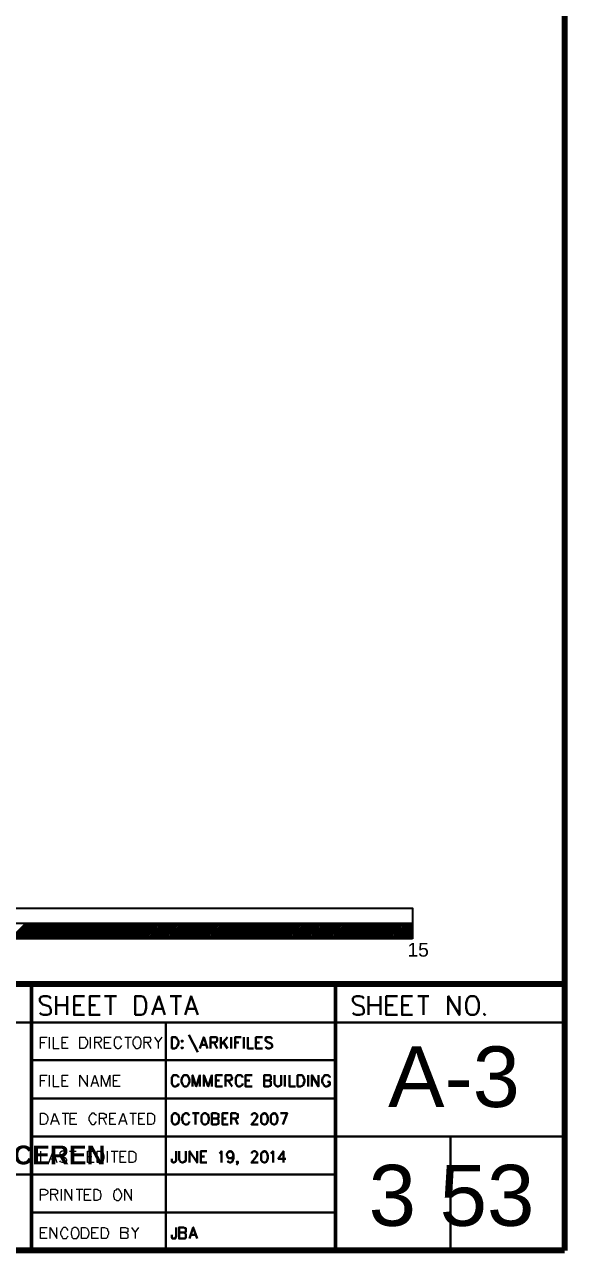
# Model space of a CAD drawing. Header units: inches. Extents: x 0 to 68.7, y 1.4 to 47.2.
# Drawn here: x 61.59 to 68.69, y 1.39 to 17.49 of the extents above; entities that cross this region are included whole.
import ezdxf

# ---------------------------------------------------------------- set-up
doc = ezdxf.new("R2010")
doc.units = ezdxf.units.IN
doc.header["$MEASUREMENT"] = 0
for name, color, linetype in [('PDF_0', 7, 'Continuous'), ('PDF_PEN03', 3, 'Continuous'), ('PDF_PEN05', 5, 'Continuous'), ('PDF_PEN08', 6, 'Continuous'), ('PDF_Text', 7, 'Continuous')]:
    doc.layers.add(name, color=color, linetype=linetype)
doc.layers.add('PDF_DIM', color=7, linetype='Continuous', true_color=0x767676)
doc.layers.add('PDF_PEN02', color=7, linetype='Continuous', true_color=0xdda500)
doc.styles.add('PDF ArialMT', font='arial.ttf')
doc.styles.add('PDF ArialRoundedMT Bold', font='arialbd.ttf')
doc.styles.add('PDF Swiss721BT-BlackOutline', font='arial.ttf')

msp = doc.modelspace()

# ---------------------------------------------------------------- linework, layer by layer
at = {"layer": 'PDF_0', "lineweight": 25}
msp.add_lwpolyline([(66.689, 5.484), (60.03, 5.484), (58.022, 5.484), (57.356, 5.484), (56.691, 5.484), (56.691, 5.885), (57.356, 5.885), (58.022, 5.885), (60.03, 5.885), (66.689, 5.885)], close=True, dxfattribs=at)
msp.add_lwpolyline([(56.691, 5.69), (57.356, 5.69), (58.022, 5.69), (60.03, 5.69), (66.689, 5.69)], dxfattribs=at)
at = {"layer": 'PDF_DIM', "lineweight": 13}
for points in [[(61.401, 5.484), (61.607, 5.69)], [(61.42, 5.484), (61.616, 5.69)], [(61.43, 5.484), (61.636, 5.69)], [(61.45, 5.484), (61.646, 5.69)], [(61.46, 5.484), (61.665, 5.69)], [(61.479, 5.484), (61.675, 5.69)], [(61.489, 5.484), (61.695, 5.69)], [(61.509, 5.484), (61.704, 5.69)], [(61.518, 5.484), (61.724, 5.69)], [(61.538, 5.484), (61.734, 5.69)], [(61.548, 5.484), (61.753, 5.69)], [(61.567, 5.484), (61.763, 5.69)], [(61.577, 5.484), (61.783, 5.69)], [(61.597, 5.484), (61.793, 5.69)], [(61.616, 5.484), (61.812, 5.69)], [(61.626, 5.484), (61.822, 5.69)], [(61.646, 5.484), (61.842, 5.69)], [(61.655, 5.484), (61.861, 5.69)], [(61.675, 5.484), (61.871, 5.69)], [(61.685, 5.484), (61.891, 5.69)], [(61.704, 5.484), (61.9, 5.69)], [(61.714, 5.484), (61.92, 5.69)], [(61.734, 5.484), (61.93, 5.69)], [(61.744, 5.484), (61.949, 5.69)], [(61.763, 5.484), (61.959, 5.69)], [(61.773, 5.484), (61.979, 5.69)], [(61.793, 5.484), (61.988, 5.69)], [(61.802, 5.484), (62.008, 5.69)], [(61.822, 5.484), (62.018, 5.69)], [(61.832, 5.484), (62.037, 5.69)], [(61.851, 5.484), (62.047, 5.69)], [(61.871, 5.484), (62.067, 5.69)], [(61.881, 5.484), (62.077, 5.69)], [(61.9, 5.484), (62.096, 5.69)], [(61.91, 5.484), (62.116, 5.69)], [(61.93, 5.484), (62.126, 5.69)], [(61.939, 5.484), (62.145, 5.69)], [(61.959, 5.484), (62.155, 5.69)], [(61.969, 5.484), (62.174, 5.69)], [(61.988, 5.484), (62.184, 5.69)], [(61.998, 5.484), (62.204, 5.69)], [(62.018, 5.484), (62.214, 5.69)], [(62.028, 5.484), (62.233, 5.69)], [(62.047, 5.484), (62.243, 5.69)], [(62.057, 5.484), (62.263, 5.69)], [(62.077, 5.484), (62.272, 5.69)], [(62.086, 5.484), (62.292, 5.69)], [(62.106, 5.484), (62.302, 5.69)], [(62.116, 5.484), (62.321, 5.69)], [(62.135, 5.484), (62.331, 5.69)], [(62.155, 5.484), (62.351, 5.69)], [(62.165, 5.484), (62.361, 5.69)], [(62.184, 5.484), (62.38, 5.69)], [(62.194, 5.484), (62.4, 5.69)], [(62.214, 5.484), (62.41, 5.69)], [(62.223, 5.484), (62.429, 5.69)], [(62.243, 5.484), (62.439, 5.69)], [(62.253, 5.484), (62.458, 5.69)], [(62.272, 5.484), (62.468, 5.69)], [(62.282, 5.484), (62.488, 5.69)], [(62.302, 5.484), (62.498, 5.69)], [(62.312, 5.484), (62.517, 5.69)], [(62.331, 5.484), (62.527, 5.69)], [(62.341, 5.484), (62.547, 5.69)], [(62.361, 5.484), (62.556, 5.69)], [(62.37, 5.484), (62.576, 5.69)], [(62.39, 5.484), (62.586, 5.69)], [(62.41, 5.484), (62.605, 5.69)], [(62.419, 5.484), (62.615, 5.69)], [(62.439, 5.484), (62.635, 5.69)], [(62.449, 5.484), (62.654, 5.69)], [(62.468, 5.484), (62.664, 5.69)], [(62.478, 5.484), (62.684, 5.69)], [(62.498, 5.484), (62.694, 5.69)], [(62.507, 5.484), (62.713, 5.69)], [(62.527, 5.484), (62.723, 5.69)], [(62.537, 5.484), (62.742, 5.69)], [(62.556, 5.484), (62.752, 5.69)], [(62.566, 5.484), (62.772, 5.69)], [(62.586, 5.484), (62.782, 5.69)], [(62.596, 5.484), (62.801, 5.69)], [(62.615, 5.484), (62.811, 5.69)], [(62.625, 5.484), (62.831, 5.69)], [(62.645, 5.484), (62.84, 5.69)], [(62.664, 5.484), (62.86, 5.69)], [(62.674, 5.484), (62.87, 5.69)], [(62.694, 5.484), (62.889, 5.69)], [(62.703, 5.484), (62.909, 5.69)], [(62.723, 5.484), (62.919, 5.69)], [(62.733, 5.484), (62.938, 5.69)], [(62.752, 5.484), (62.948, 5.69)], [(62.762, 5.484), (62.968, 5.69)], [(62.782, 5.484), (62.978, 5.69)], [(62.791, 5.484), (62.997, 5.69)], [(62.811, 5.484), (63.007, 5.69)], [(62.821, 5.484), (63.026, 5.69)], [(62.84, 5.484), (63.036, 5.69)], [(62.85, 5.484), (63.056, 5.69)], [(62.87, 5.484), (63.066, 5.69)], [(62.88, 5.484), (63.085, 5.69)], [(62.899, 5.484), (63.095, 5.69)], [(62.909, 5.484), (63.115, 5.69)], [(62.929, 5.484), (63.124, 5.69)], [(62.948, 5.484), (63.144, 5.69)], [(62.958, 5.484), (63.154, 5.69)], [(62.978, 5.484), (63.173, 5.69)], [(62.987, 5.484), (63.193, 5.69)], [(63.007, 5.484), (63.203, 5.69)], [(63.017, 5.484), (63.222, 5.69)], [(63.036, 5.484), (63.232, 5.69)], [(63.046, 5.484), (63.252, 5.69)], [(63.066, 5.484), (63.261, 5.69)], [(63.075, 5.484), (63.281, 5.69)], [(63.095, 5.484), (63.291, 5.69)], [(63.105, 5.484), (63.31, 5.69)], [(63.124, 5.484), (63.32, 5.69)], [(63.134, 5.484), (63.34, 5.69)], [(63.154, 5.484), (63.35, 5.69)], [(63.164, 5.484), (63.369, 5.69)], [(63.183, 5.484), (63.379, 5.69)], [(63.203, 5.484), (63.399, 5.69)], [(63.213, 5.484), (63.408, 5.69)], [(63.232, 5.484), (63.428, 5.69)], [(63.242, 5.484), (63.448, 5.69)], [(63.261, 5.484), (63.457, 5.69)], [(63.271, 5.484), (63.477, 5.69)], [(63.291, 5.484), (63.487, 5.69)], [(63.301, 5.484), (63.506, 5.69)], [(63.32, 5.484), (63.516, 5.69)], [(63.33, 5.484), (63.536, 5.69)], [(63.35, 5.484), (63.545, 5.69)], [(63.359, 5.484), (63.565, 5.69)], [(63.379, 5.484), (63.575, 5.69)], [(63.389, 5.484), (63.594, 5.69)], [(63.408, 5.484), (63.604, 5.69)], [(63.418, 5.484), (63.624, 5.69)], [(63.438, 5.484), (63.634, 5.69)], [(63.457, 5.484), (63.653, 5.69)], [(63.467, 5.484), (63.663, 5.69)], [(63.487, 5.484), (63.683, 5.69)], [(63.497, 5.484), (63.702, 5.69)], [(63.516, 5.484), (63.712, 5.69)], [(63.526, 5.484), (63.732, 5.69)], [(63.545, 5.484), (63.741, 5.69)], [(63.555, 5.484), (63.761, 5.69)], [(63.575, 5.484), (63.771, 5.69)], [(63.585, 5.484), (63.79, 5.69)], [(63.604, 5.484), (63.8, 5.69)], [(63.614, 5.484), (63.82, 5.69)], [(63.634, 5.484), (63.829, 5.69)], [(63.643, 5.484), (63.849, 5.69)], [(63.663, 5.484), (63.859, 5.69)], [(63.673, 5.484), (63.878, 5.69)], [(63.692, 5.484), (63.888, 5.69)], [(63.702, 5.484), (63.908, 5.69)], [(63.722, 5.484), (63.918, 5.69)], [(63.741, 5.484), (63.937, 5.69)], [(63.751, 5.484), (63.947, 5.69)], [(63.771, 5.484), (63.967, 5.69)], [(63.781, 5.484), (63.986, 5.69)], [(63.8, 5.484), (63.996, 5.69)], [(63.81, 5.484), (64.016, 5.69)], [(63.829, 5.484), (64.025, 5.69)], [(63.839, 5.484), (64.045, 5.69)], [(63.859, 5.484), (64.055, 5.69)], [(63.869, 5.484), (64.074, 5.69)], [(63.888, 5.484), (64.084, 5.69)], [(63.898, 5.484), (64.104, 5.69)], [(63.918, 5.484), (64.113, 5.69)], [(63.927, 5.484), (64.133, 5.69)], [(63.947, 5.484), (64.143, 5.69)], [(63.957, 5.484), (64.162, 5.69)], [(63.976, 5.484), (64.172, 5.69)], [(63.996, 5.484), (64.192, 5.69)], [(64.006, 5.484), (64.202, 5.69)], [(64.025, 5.484), (64.221, 5.69)], [(64.035, 5.484), (64.241, 5.69)], [(64.055, 5.484), (64.251, 5.69)], [(64.065, 5.484), (64.27, 5.69)], [(64.084, 5.484), (64.28, 5.69)], [(64.094, 5.484), (64.3, 5.69)], [(64.113, 5.484), (64.309, 5.69)], [(64.123, 5.484), (64.329, 5.69)], [(64.143, 5.484), (64.339, 5.69)], [(64.153, 5.484), (64.358, 5.69)], [(64.172, 5.484), (64.368, 5.69)], [(64.182, 5.484), (64.388, 5.69)], [(64.202, 5.484), (64.397, 5.69)], [(64.211, 5.484), (64.417, 5.69)], [(64.231, 5.484), (64.427, 5.69)], [(64.251, 5.484), (64.446, 5.69)], [(64.26, 5.484), (64.456, 5.69)], [(64.28, 5.484), (64.476, 5.69)], [(64.29, 5.484), (64.495, 5.69)], [(64.309, 5.484), (64.505, 5.69)], [(64.319, 5.484), (64.525, 5.69)], [(64.339, 5.484), (64.535, 5.69)], [(64.348, 5.484), (64.554, 5.69)], [(64.368, 5.484), (64.564, 5.69)], [(64.378, 5.484), (64.584, 5.69)], [(64.397, 5.484), (64.593, 5.69)], [(64.407, 5.484), (64.613, 5.69)], [(64.427, 5.484), (64.623, 5.69)], [(64.437, 5.484), (64.642, 5.69)], [(64.456, 5.484), (64.652, 5.69)], [(64.466, 5.484), (64.672, 5.69)], [(64.486, 5.484), (64.681, 5.69)], [(64.495, 5.484), (64.701, 5.69)], [(64.515, 5.484), (64.711, 5.69)], [(64.535, 5.484), (64.73, 5.69)], [(64.544, 5.484), (64.74, 5.69)], [(64.564, 5.484), (64.76, 5.69)], [(64.574, 5.484), (64.779, 5.69)], [(64.593, 5.484), (64.789, 5.69)], [(64.603, 5.484), (64.809, 5.69)], [(64.623, 5.484), (64.819, 5.69)], [(64.632, 5.484), (64.838, 5.69)], [(64.652, 5.484), (64.848, 5.69)], [(64.662, 5.484), (64.868, 5.69)], [(64.681, 5.484), (64.877, 5.69)], [(64.691, 5.484), (64.897, 5.69)], [(64.711, 5.484), (64.907, 5.69)], [(64.721, 5.484), (64.926, 5.69)], [(64.74, 5.484), (64.936, 5.69)], [(64.75, 5.484), (64.956, 5.69)], [(64.77, 5.484), (64.965, 5.69)], [(64.789, 5.484), (64.985, 5.69)], [(64.799, 5.484), (64.995, 5.69)], [(64.819, 5.484), (65.014, 5.69)], [(64.828, 5.484), (65.034, 5.69)], [(64.848, 5.484), (65.044, 5.69)], [(64.858, 5.484), (65.063, 5.69)], [(64.877, 5.484), (65.073, 5.69)], [(64.887, 5.484), (65.093, 5.69)], [(64.907, 5.484), (65.103, 5.69)], [(64.916, 5.484), (65.122, 5.69)], [(64.936, 5.484), (65.132, 5.69)], [(64.946, 5.484), (65.152, 5.69)], [(64.965, 5.484), (65.161, 5.69)], [(64.975, 5.484), (65.181, 5.69)], [(64.995, 5.484), (65.191, 5.69)], [(65.005, 5.484), (65.21, 5.69)], [(65.024, 5.484), (65.22, 5.69)], [(65.044, 5.484), (65.24, 5.69)], [(65.054, 5.484), (65.249, 5.69)], [(65.073, 5.484), (65.269, 5.69)], [(65.083, 5.484), (65.289, 5.69)], [(65.103, 5.484), (65.298, 5.69)], [(65.112, 5.484), (65.318, 5.69)], [(65.132, 5.484), (65.328, 5.69)], [(65.142, 5.484), (65.347, 5.69)], [(65.161, 5.484), (65.357, 5.69)], [(65.171, 5.484), (65.377, 5.69)], [(65.191, 5.484), (65.387, 5.69)], [(65.2, 5.484), (65.406, 5.69)], [(65.22, 5.484), (65.416, 5.69)], [(65.23, 5.484), (65.435, 5.69)], [(65.249, 5.484), (65.445, 5.69)], [(65.259, 5.484), (65.465, 5.69)], [(65.279, 5.484), (65.475, 5.69)], [(65.289, 5.484), (65.494, 5.69)], [(65.308, 5.484), (65.504, 5.69)], [(65.328, 5.484), (65.524, 5.69)], [(65.338, 5.484), (65.533, 5.69)], [(65.357, 5.484), (65.553, 5.69)], [(65.367, 5.484), (65.573, 5.69)], [(65.387, 5.484), (65.582, 5.69)], [(65.396, 5.484), (65.602, 5.69)], [(65.416, 5.484), (65.612, 5.69)], [(65.426, 5.484), (65.631, 5.69)], [(65.445, 5.484), (65.641, 5.69)], [(65.455, 5.484), (65.661, 5.69)], [(65.475, 5.484), (65.671, 5.69)], [(65.484, 5.484), (65.69, 5.69)], [(65.504, 5.484), (65.7, 5.69)], [(65.514, 5.484), (65.719, 5.69)], [(65.533, 5.484), (65.729, 5.69)], [(65.543, 5.484), (65.749, 5.69)], [(65.563, 5.484), (65.759, 5.69)], [(65.582, 5.484), (65.778, 5.69)], [(65.592, 5.484), (65.788, 5.69)], [(65.612, 5.484), (65.808, 5.69)], [(65.622, 5.484), (65.827, 5.69)], [(65.641, 5.484), (65.837, 5.69)], [(65.651, 5.484), (65.857, 5.69)], [(65.671, 5.484), (65.866, 5.69)], [(65.68, 5.484), (65.886, 5.69)], [(65.7, 5.484), (65.896, 5.69)], [(65.71, 5.484), (65.915, 5.69)], [(65.729, 5.484), (65.925, 5.69)], [(65.739, 5.484), (65.945, 5.69)], [(65.759, 5.484), (65.955, 5.69)], [(65.768, 5.484), (65.974, 5.69)], [(65.788, 5.484), (65.984, 5.69)], [(65.798, 5.484), (66.003, 5.69)], [(65.817, 5.484), (66.013, 5.69)], [(65.837, 5.484), (66.033, 5.69)], [(65.847, 5.484), (66.043, 5.69)], [(65.866, 5.484), (66.062, 5.69)], [(65.876, 5.484), (66.082, 5.69)], [(65.896, 5.484), (66.092, 5.69)], [(65.906, 5.484), (66.111, 5.69)], [(65.925, 5.484), (66.121, 5.69)], [(65.935, 5.484), (66.141, 5.69)], [(65.955, 5.484), (66.15, 5.69)], [(65.964, 5.484), (66.17, 5.69)], [(65.984, 5.484), (66.18, 5.69)], [(65.994, 5.484), (66.199, 5.69)], [(66.013, 5.484), (66.209, 5.69)], [(66.023, 5.484), (66.229, 5.69)], [(66.043, 5.484), (66.239, 5.69)], [(66.052, 5.484), (66.258, 5.69)], [(66.072, 5.484), (66.268, 5.69)], [(66.082, 5.484), (66.287, 5.69)], [(66.101, 5.484), (66.297, 5.69)], [(66.121, 5.484), (66.317, 5.69)], [(66.131, 5.484), (66.327, 5.69)], [(66.15, 5.484), (66.346, 5.69)], [(66.16, 5.484), (66.366, 5.69)], [(66.18, 5.484), (66.376, 5.69)], [(66.19, 5.484), (66.395, 5.69)], [(66.209, 5.484), (66.405, 5.69)], [(66.219, 5.484), (66.425, 5.69)], [(66.239, 5.484), (66.434, 5.69)], [(66.248, 5.484), (66.454, 5.69)], [(66.268, 5.484), (66.464, 5.69)], [(66.278, 5.484), (66.483, 5.69)], [(66.297, 5.484), (66.493, 5.69)], [(66.307, 5.484), (66.513, 5.69)], [(66.327, 5.484), (66.523, 5.69)], [(66.336, 5.484), (66.542, 5.69)], [(66.356, 5.484), (66.552, 5.69)], [(66.376, 5.484), (66.571, 5.69)], [(66.385, 5.484), (66.581, 5.69)], [(66.405, 5.484), (66.601, 5.69)], [(66.415, 5.484), (66.62, 5.69)], [(66.434, 5.484), (66.63, 5.69)], [(66.444, 5.484), (66.65, 5.69)], [(66.464, 5.484), (66.66, 5.69)], [(66.474, 5.484), (66.679, 5.69)], [(66.493, 5.484), (66.689, 5.69)], [(66.503, 5.484), (66.689, 5.67)], [(66.523, 5.484), (66.689, 5.66)], [(66.532, 5.484), (66.689, 5.641)], [(66.552, 5.484), (66.689, 5.631)], [(66.562, 5.484), (66.689, 5.611)], [(66.581, 5.484), (66.689, 5.601)], [(66.591, 5.484), (66.689, 5.582)], [(66.611, 5.484), (66.689, 5.562)], [(66.63, 5.484), (66.689, 5.553)], [(66.64, 5.484), (66.689, 5.533)], [(66.66, 5.484), (66.689, 5.523)], [(66.669, 5.484), (66.689, 5.504)], [(66.689, 5.484), (66.689, 5.494)]]:
    msp.add_lwpolyline(points, dxfattribs=at)
at = {"layer": 'PDF_PEN02', "lineweight": 20}
for points in [[(61.802, 4.044), (61.802, 4.191), (61.891, 4.191)], [(61.92, 4.044), (61.92, 4.191)], [(61.969, 4.191), (61.969, 4.044), (62.047, 4.044)], [(62.165, 4.044), (62.086, 4.044), (62.086, 4.191), (62.165, 4.191)], [(62.458, 4.044), (62.458, 4.191)], [(62.517, 4.044), (62.517, 4.191), (62.566, 4.191), (62.586, 4.191), (62.596, 4.182), (62.605, 4.162), (62.605, 4.152), (62.596, 4.142), (62.586, 4.133), (62.566, 4.123), (62.517, 4.123)], [(62.733, 4.044), (62.645, 4.044), (62.645, 4.191), (62.733, 4.191)], [(62.87, 4.162), (62.86, 4.172), (62.85, 4.191), (62.831, 4.191), (62.811, 4.191), (62.791, 4.191), (62.782, 4.172), (62.772, 4.162), (62.772, 4.142), (62.772, 4.103), (62.772, 4.084), (62.782, 4.064), (62.791, 4.054), (62.811, 4.044), (62.831, 4.044), (62.85, 4.054), (62.86, 4.064), (62.87, 4.084)], [(62.909, 4.191), (62.997, 4.191)], [(62.948, 4.191), (62.948, 4.044)], [(63.164, 4.044), (63.164, 4.191), (63.222, 4.191), (63.242, 4.191), (63.242, 4.182), (63.252, 4.162), (63.252, 4.152), (63.242, 4.142), (63.242, 4.133), (63.222, 4.123), (63.164, 4.123)], [(63.301, 4.191), (63.35, 4.123), (63.399, 4.191)], [(61.802, 4.123), (61.861, 4.123)], [(62.086, 4.123), (62.135, 4.123)], [(62.556, 4.123), (62.605, 4.044)], [(62.645, 4.123), (62.703, 4.123)], [(63.203, 4.123), (63.252, 4.044)], [(63.35, 4.123), (63.35, 4.044)], [(61.802, 3.545), (61.802, 3.692), (61.891, 3.692)], [(61.802, 3.623), (61.861, 3.623)], [(61.92, 3.545), (61.92, 3.692)], [(61.969, 3.692), (61.969, 3.545), (62.047, 3.545)], [(62.165, 3.545), (62.086, 3.545), (62.086, 3.692), (62.165, 3.692)], [(62.086, 3.623), (62.135, 3.623)], [(62.321, 3.545), (62.321, 3.692), (62.419, 3.545), (62.419, 3.692)], [(62.468, 3.545), (62.517, 3.692), (62.566, 3.545)], [(62.488, 3.594), (62.547, 3.594)], [(62.605, 3.545), (62.605, 3.692), (62.664, 3.545), (62.713, 3.692), (62.713, 3.545)], [(62.85, 3.545), (62.762, 3.545), (62.762, 3.692), (62.85, 3.692)], [(62.762, 3.623), (62.811, 3.623)], [(61.939, 3.046), (61.988, 3.192), (62.047, 3.046)], [(61.959, 3.095), (62.028, 3.095)], [(62.086, 3.192), (62.174, 3.192)], [(62.126, 3.192), (62.126, 3.046)], [(62.282, 3.046), (62.194, 3.046), (62.194, 3.192), (62.282, 3.192)], [(62.194, 3.124), (62.253, 3.124)], [(62.537, 3.163), (62.527, 3.173), (62.517, 3.183), (62.507, 3.192), (62.478, 3.192), (62.468, 3.183), (62.458, 3.173), (62.449, 3.163), (62.439, 3.134), (62.439, 3.104), (62.449, 3.085), (62.458, 3.065), (62.468, 3.055), (62.478, 3.046), (62.507, 3.046), (62.517, 3.055), (62.527, 3.065), (62.537, 3.085)], [(62.576, 3.046), (62.576, 3.192), (62.635, 3.192), (62.654, 3.183), (62.664, 3.183), (62.664, 3.163), (62.664, 3.153), (62.664, 3.134), (62.654, 3.134), (62.635, 3.124), (62.576, 3.124)], [(62.625, 3.124), (62.664, 3.046)], [(62.791, 3.046), (62.713, 3.046), (62.713, 3.192), (62.791, 3.192)], [(62.713, 3.124), (62.762, 3.124)], [(62.831, 3.046), (62.889, 3.192), (62.938, 3.046)], [(62.85, 3.095), (62.919, 3.095)], [(62.978, 3.192), (63.066, 3.192)], [(63.017, 3.192), (63.017, 3.046)], [(63.173, 3.046), (63.095, 3.046), (63.095, 3.192), (63.173, 3.192)], [(63.095, 3.124), (63.144, 3.124)], [(61.802, 2.693), (61.802, 2.546), (61.881, 2.546)], [(61.91, 2.546), (61.969, 2.693), (62.018, 2.546)], [(61.93, 2.595), (61.998, 2.595)], [(62.145, 2.673), (62.135, 2.683), (62.116, 2.693), (62.086, 2.693), (62.067, 2.683), (62.057, 2.673), (62.057, 2.664), (62.067, 2.644), (62.067, 2.634), (62.086, 2.634), (62.116, 2.615), (62.135, 2.605), (62.145, 2.585), (62.145, 2.566), (62.135, 2.556), (62.116, 2.546), (62.086, 2.546), (62.067, 2.556), (62.057, 2.566)], [(62.184, 2.693), (62.272, 2.693)], [(62.233, 2.693), (62.233, 2.546)], [(62.507, 2.546), (62.419, 2.546), (62.419, 2.693), (62.507, 2.693)], [(62.419, 2.624), (62.478, 2.624)], [(62.684, 2.546), (62.684, 2.693)], [(62.733, 2.693), (62.821, 2.693)], [(62.772, 2.693), (62.772, 2.546)], [(62.929, 2.546), (62.85, 2.546), (62.85, 2.693), (62.929, 2.693)], [(62.85, 2.624), (62.899, 2.624)], [(61.802, 2.047), (61.802, 2.194), (61.861, 2.194), (61.881, 2.184), (61.891, 2.184), (61.9, 2.164), (61.9, 2.145), (61.891, 2.135), (61.881, 2.125), (61.861, 2.115), (61.802, 2.115)], [(61.939, 2.047), (61.939, 2.194), (61.998, 2.194), (62.018, 2.184), (62.028, 2.184), (62.028, 2.164), (62.028, 2.154), (62.028, 2.135), (62.018, 2.135), (61.998, 2.125), (61.939, 2.125)], [(61.988, 2.125), (62.028, 2.047)], [(62.077, 2.047), (62.077, 2.194)], [(62.126, 2.047), (62.126, 2.194), (62.214, 2.047), (62.214, 2.194)], [(62.272, 2.194), (62.361, 2.194)], [(62.312, 2.194), (62.312, 2.047)], [(62.468, 2.047), (62.38, 2.047), (62.38, 2.194), (62.468, 2.194)], [(62.38, 2.125), (62.439, 2.125)], [(62.909, 2.047), (62.909, 2.194), (62.997, 2.047), (62.997, 2.194)], [(61.891, 1.547), (61.802, 1.547), (61.802, 1.694), (61.891, 1.694)], [(61.802, 1.626), (61.861, 1.626)], [(61.93, 1.547), (61.93, 1.694), (62.018, 1.547), (62.018, 1.694)], [(62.165, 1.655), (62.155, 1.675), (62.145, 1.684), (62.135, 1.694), (62.106, 1.694), (62.096, 1.684), (62.086, 1.675), (62.077, 1.655), (62.067, 1.635), (62.067, 1.606), (62.077, 1.577), (62.086, 1.567), (62.096, 1.547), (62.106, 1.547), (62.135, 1.547), (62.145, 1.547), (62.155, 1.567), (62.165, 1.577)], [(62.566, 1.547), (62.478, 1.547), (62.478, 1.694), (62.566, 1.694)], [(62.478, 1.626), (62.527, 1.626)], [(62.919, 1.626), (62.938, 1.616), (62.948, 1.606), (62.948, 1.596), (62.948, 1.577), (62.948, 1.557), (62.938, 1.547), (62.919, 1.547), (62.86, 1.547), (62.86, 1.694), (62.919, 1.694), (62.938, 1.684), (62.948, 1.684), (62.948, 1.665), (62.948, 1.655), (62.948, 1.635), (62.938, 1.626), (62.919, 1.626), (62.86, 1.626)], [(62.997, 1.694), (63.046, 1.626), (63.095, 1.694)], [(63.046, 1.626), (63.046, 1.547)]]:
    msp.add_lwpolyline(points, dxfattribs=at)
for points in [[(62.321, 4.044), (62.321, 4.191), (62.37, 4.191), (62.39, 4.191), (62.4, 4.172), (62.41, 4.162), (62.419, 4.142), (62.419, 4.103), (62.41, 4.084), (62.4, 4.064), (62.39, 4.054), (62.37, 4.044)], [(63.056, 4.191), (63.046, 4.191), (63.036, 4.172), (63.026, 4.162), (63.017, 4.142), (63.017, 4.103), (63.026, 4.084), (63.036, 4.064), (63.046, 4.054), (63.056, 4.044), (63.085, 4.044), (63.095, 4.054), (63.115, 4.064), (63.115, 4.084), (63.124, 4.103), (63.124, 4.142), (63.115, 4.162), (63.115, 4.172), (63.095, 4.191), (63.085, 4.191)], [(61.802, 3.046), (61.802, 3.192), (61.851, 3.192), (61.871, 3.183), (61.881, 3.173), (61.891, 3.163), (61.9, 3.134), (61.9, 3.104), (61.891, 3.085), (61.881, 3.065), (61.871, 3.055), (61.851, 3.046)], [(63.213, 3.046), (63.213, 3.192), (63.261, 3.192), (63.281, 3.183), (63.291, 3.173), (63.301, 3.163), (63.301, 3.134), (63.301, 3.104), (63.301, 3.085), (63.291, 3.065), (63.281, 3.055), (63.261, 3.046)], [(62.547, 2.546), (62.547, 2.693), (62.586, 2.693), (62.605, 2.683), (62.625, 2.673), (62.625, 2.664), (62.635, 2.634), (62.635, 2.605), (62.625, 2.576), (62.625, 2.566), (62.605, 2.556), (62.586, 2.546)], [(62.968, 2.546), (62.968, 2.693), (63.017, 2.693), (63.036, 2.683), (63.046, 2.673), (63.056, 2.664), (63.056, 2.634), (63.056, 2.605), (63.056, 2.576), (63.046, 2.566), (63.036, 2.556), (63.017, 2.546)], [(62.507, 2.047), (62.507, 2.194), (62.547, 2.194), (62.566, 2.184), (62.586, 2.174), (62.586, 2.154), (62.596, 2.135), (62.596, 2.105), (62.586, 2.076), (62.586, 2.066), (62.566, 2.056), (62.547, 2.047)], [(62.801, 2.194), (62.791, 2.184), (62.772, 2.174), (62.772, 2.154), (62.762, 2.135), (62.762, 2.105), (62.772, 2.076), (62.772, 2.066), (62.791, 2.056), (62.801, 2.047), (62.831, 2.047), (62.84, 2.056), (62.85, 2.066), (62.86, 2.076), (62.87, 2.105), (62.87, 2.135), (62.86, 2.154), (62.85, 2.174), (62.84, 2.184), (62.831, 2.194)], [(62.243, 1.694), (62.233, 1.684), (62.214, 1.675), (62.214, 1.655), (62.204, 1.635), (62.204, 1.606), (62.214, 1.577), (62.214, 1.567), (62.233, 1.547), (62.243, 1.547), (62.272, 1.547), (62.282, 1.547), (62.292, 1.567), (62.302, 1.577), (62.312, 1.606), (62.312, 1.635), (62.302, 1.655), (62.292, 1.675), (62.282, 1.684), (62.272, 1.694)], [(62.341, 1.547), (62.341, 1.694), (62.39, 1.694), (62.41, 1.684), (62.419, 1.675), (62.429, 1.655), (62.439, 1.635), (62.439, 1.606), (62.429, 1.577), (62.419, 1.567), (62.41, 1.547), (62.39, 1.547)], [(62.605, 1.547), (62.605, 1.694), (62.645, 1.694), (62.664, 1.684), (62.684, 1.675), (62.684, 1.655), (62.694, 1.635), (62.694, 1.606), (62.684, 1.577), (62.684, 1.567), (62.664, 1.547), (62.645, 1.547)]]:
    msp.add_lwpolyline(points, close=True, dxfattribs=at)
at = {"layer": 'PDF_PEN03', "lineweight": 30}
for points in [[(61.939, 4.701), (61.92, 4.72), (61.891, 4.73), (61.842, 4.73), (61.812, 4.72), (61.793, 4.701), (61.793, 4.671), (61.802, 4.652), (61.812, 4.642), (61.832, 4.622), (61.9, 4.603), (61.92, 4.593), (61.93, 4.573), (61.939, 4.554), (61.939, 4.514), (61.92, 4.495), (61.891, 4.485), (61.842, 4.485), (61.812, 4.495), (61.793, 4.514)], [(62.008, 4.485), (62.008, 4.73)], [(62.155, 4.73), (62.155, 4.485)], [(62.38, 4.485), (62.243, 4.485), (62.243, 4.73), (62.38, 4.73)], [(62.586, 4.485), (62.449, 4.485), (62.449, 4.73), (62.586, 4.73)], [(62.645, 4.73), (62.801, 4.73)], [(62.723, 4.73), (62.723, 4.485)], [(63.271, 4.485), (63.359, 4.73), (63.438, 4.485)], [(63.506, 4.73), (63.653, 4.73)], [(63.585, 4.73), (63.585, 4.485)], [(63.702, 4.485), (63.781, 4.73), (63.869, 4.485)], [(66.052, 4.701), (66.033, 4.72), (65.994, 4.73), (65.955, 4.73), (65.925, 4.72), (65.906, 4.701), (65.906, 4.671), (65.915, 4.652), (65.925, 4.642), (65.945, 4.622), (66.003, 4.603), (66.033, 4.593), (66.043, 4.573), (66.052, 4.554), (66.052, 4.514), (66.033, 4.495), (65.994, 4.485), (65.955, 4.485), (65.925, 4.495), (65.906, 4.514)], [(66.111, 4.485), (66.111, 4.73)], [(66.268, 4.73), (66.268, 4.485)], [(66.493, 4.485), (66.346, 4.485), (66.346, 4.73), (66.493, 4.73)], [(66.689, 4.485), (66.552, 4.485), (66.552, 4.73), (66.689, 4.73)], [(66.758, 4.73), (66.904, 4.73)], [(66.836, 4.73), (66.836, 4.485)], [(67.159, 4.485), (67.159, 4.73), (67.306, 4.485), (67.306, 4.73)], [(62.008, 4.612), (62.155, 4.612)], [(62.243, 4.612), (62.331, 4.612)], [(62.449, 4.612), (62.527, 4.612)], [(63.301, 4.563), (63.408, 4.563)], [(63.732, 4.563), (63.839, 4.563)], [(66.111, 4.612), (66.268, 4.612)], [(66.346, 4.612), (66.434, 4.612)], [(66.552, 4.612), (66.64, 4.612)], [(68.687, 4.387), (34.343, 4.387)], [(63.448, 4.387), (63.448, 1.391)], [(67.639, 4.505), (67.629, 4.495), (67.639, 4.485), (67.649, 4.495)], [(63.751, 4.221), (63.869, 3.995)], [(63.898, 4.044), (63.947, 4.191), (63.996, 4.044)], [(64.035, 4.044), (64.035, 4.191), (64.094, 4.191), (64.113, 4.191), (64.123, 4.182), (64.123, 4.162), (64.123, 4.152), (64.123, 4.142), (64.113, 4.133), (64.094, 4.123), (64.035, 4.123)], [(64.172, 4.044), (64.172, 4.191)], [(64.26, 4.191), (64.172, 4.093)], [(64.309, 4.044), (64.309, 4.191)], [(64.358, 4.044), (64.358, 4.191), (64.437, 4.191)], [(64.476, 4.044), (64.476, 4.191)], [(64.525, 4.191), (64.525, 4.044), (64.603, 4.044)], [(64.721, 4.044), (64.632, 4.044), (64.632, 4.191), (64.721, 4.191)], [(64.848, 4.172), (64.828, 4.191), (64.809, 4.191), (64.789, 4.191), (64.77, 4.191), (64.76, 4.172), (64.76, 4.162), (64.76, 4.142), (64.77, 4.142), (64.779, 4.133), (64.819, 4.113), (64.828, 4.113), (64.838, 4.103), (64.848, 4.084), (64.848, 4.064), (64.828, 4.054), (64.809, 4.044), (64.789, 4.044), (64.77, 4.054), (64.76, 4.064)], [(63.918, 4.093), (63.976, 4.093)], [(64.084, 4.123), (64.123, 4.044)], [(64.202, 4.133), (64.26, 4.044)], [(64.358, 4.123), (64.407, 4.123)], [(64.632, 4.123), (64.681, 4.123)], [(65.68, 3.888), (61.685, 3.888)], [(63.614, 3.663), (63.614, 3.672), (63.594, 3.692), (63.585, 3.692), (63.555, 3.692), (63.545, 3.692), (63.536, 3.672), (63.526, 3.663), (63.526, 3.633), (63.526, 3.604), (63.526, 3.584), (63.536, 3.565), (63.545, 3.555), (63.555, 3.545), (63.585, 3.545), (63.594, 3.555), (63.614, 3.565), (63.614, 3.584)], [(63.8, 3.545), (63.8, 3.692), (63.849, 3.545), (63.898, 3.692), (63.898, 3.545)], [(63.947, 3.545), (63.947, 3.692), (64.006, 3.545), (64.055, 3.692), (64.055, 3.545)], [(64.192, 3.545), (64.104, 3.545), (64.104, 3.692), (64.192, 3.692)], [(64.104, 3.623), (64.153, 3.623)], [(64.231, 3.545), (64.231, 3.692), (64.29, 3.692), (64.309, 3.692), (64.309, 3.682), (64.319, 3.663), (64.319, 3.653), (64.309, 3.633), (64.29, 3.623), (64.231, 3.623)], [(64.27, 3.623), (64.319, 3.545)], [(64.456, 3.663), (64.456, 3.672), (64.437, 3.692), (64.427, 3.692), (64.397, 3.692), (64.388, 3.692), (64.378, 3.672), (64.368, 3.663), (64.368, 3.633), (64.368, 3.604), (64.368, 3.584), (64.378, 3.565), (64.388, 3.555), (64.397, 3.545), (64.427, 3.545), (64.437, 3.555), (64.456, 3.565), (64.456, 3.584)], [(64.584, 3.545), (64.495, 3.545), (64.495, 3.692), (64.584, 3.692)], [(64.495, 3.623), (64.554, 3.623)], [(64.799, 3.623), (64.819, 3.614), (64.828, 3.614), (64.828, 3.594), (64.828, 3.574), (64.828, 3.555), (64.819, 3.555), (64.799, 3.545), (64.74, 3.545), (64.74, 3.692), (64.799, 3.692), (64.819, 3.692), (64.828, 3.682), (64.828, 3.663), (64.828, 3.653), (64.828, 3.633), (64.819, 3.633), (64.799, 3.623), (64.74, 3.623)], [(64.877, 3.692), (64.877, 3.584), (64.887, 3.565), (64.897, 3.555), (64.916, 3.545), (64.926, 3.545), (64.946, 3.555), (64.965, 3.565), (64.965, 3.584), (64.965, 3.692)], [(65.014, 3.545), (65.014, 3.692)], [(65.073, 3.692), (65.073, 3.545), (65.152, 3.545)], [(65.318, 3.545), (65.318, 3.692)], [(65.367, 3.545), (65.367, 3.692), (65.455, 3.545), (65.455, 3.692)], [(65.602, 3.663), (65.602, 3.672), (65.582, 3.692), (65.573, 3.692), (65.543, 3.692), (65.533, 3.692), (65.524, 3.672), (65.514, 3.663), (65.504, 3.633), (65.504, 3.604), (65.514, 3.584), (65.524, 3.565), (65.533, 3.555), (65.543, 3.545), (65.573, 3.545), (65.582, 3.555), (65.602, 3.565), (65.602, 3.584), (65.602, 3.604), (65.573, 3.604)], [(65.68, 3.388), (61.685, 3.388)], [(63.761, 3.163), (63.751, 3.173), (63.741, 3.183), (63.732, 3.192), (63.702, 3.192), (63.692, 3.183), (63.673, 3.173), (63.673, 3.163), (63.663, 3.134), (63.663, 3.104), (63.673, 3.085), (63.673, 3.065), (63.692, 3.055), (63.702, 3.046), (63.732, 3.046), (63.741, 3.055), (63.751, 3.065), (63.761, 3.085)], [(63.8, 3.192), (63.888, 3.192)], [(63.839, 3.192), (63.839, 3.046)], [(64.113, 3.124), (64.133, 3.114), (64.143, 3.104), (64.143, 3.095), (64.143, 3.075), (64.143, 3.055), (64.133, 3.055), (64.113, 3.046), (64.055, 3.046), (64.055, 3.192), (64.113, 3.192), (64.133, 3.183), (64.143, 3.183), (64.143, 3.163), (64.143, 3.153), (64.143, 3.134), (64.133, 3.134), (64.113, 3.124), (64.055, 3.124)], [(64.27, 3.046), (64.192, 3.046), (64.192, 3.192), (64.27, 3.192)], [(64.192, 3.124), (64.241, 3.124)], [(64.309, 3.046), (64.309, 3.192), (64.368, 3.192), (64.388, 3.183), (64.397, 3.183), (64.397, 3.163), (64.397, 3.153), (64.397, 3.134), (64.388, 3.134), (64.368, 3.124), (64.309, 3.124)], [(64.358, 3.124), (64.397, 3.046)], [(64.574, 3.163), (64.584, 3.183), (64.603, 3.192), (64.623, 3.192), (64.642, 3.183), (64.652, 3.163), (64.652, 3.153), (64.642, 3.134), (64.632, 3.114), (64.574, 3.046), (64.662, 3.046)], [(64.956, 3.192), (65.044, 3.192), (64.985, 3.046)], [(65.68, 2.889), (61.685, 2.889)], [(68.687, 2.889), (65.69, 2.889)], [(67.188, 2.889), (67.188, 1.391)], [(63.585, 2.693), (63.585, 2.576), (63.575, 2.556), (63.555, 2.546), (63.545, 2.546), (63.536, 2.556), (63.526, 2.556), (63.526, 2.576), (63.526, 2.595)], [(63.624, 2.693), (63.624, 2.585), (63.634, 2.566), (63.643, 2.556), (63.663, 2.546), (63.673, 2.546), (63.692, 2.556), (63.712, 2.566), (63.712, 2.585), (63.712, 2.693)], [(63.761, 2.546), (63.761, 2.693), (63.859, 2.546), (63.859, 2.693)], [(63.986, 2.546), (63.908, 2.546), (63.908, 2.693), (63.986, 2.693)], [(63.908, 2.624), (63.957, 2.624)], [(64.153, 2.664), (64.162, 2.673), (64.182, 2.693), (64.182, 2.546)], [(64.339, 2.644), (64.329, 2.624), (64.319, 2.605), (64.3, 2.605), (64.29, 2.605), (64.27, 2.605), (64.26, 2.624), (64.251, 2.644), (64.251, 2.654), (64.26, 2.673), (64.27, 2.683), (64.29, 2.693), (64.3, 2.693), (64.319, 2.683), (64.329, 2.673), (64.339, 2.644), (64.339, 2.605), (64.329, 2.576), (64.319, 2.556), (64.3, 2.546), (64.29, 2.546), (64.27, 2.556), (64.26, 2.566)], [(64.574, 2.664), (64.584, 2.683), (64.603, 2.693), (64.623, 2.693), (64.642, 2.683), (64.652, 2.664), (64.652, 2.654), (64.642, 2.634), (64.632, 2.615), (64.574, 2.546), (64.662, 2.546)], [(64.828, 2.664), (64.838, 2.673), (64.858, 2.693), (64.858, 2.546)], [(64.995, 2.546), (64.995, 2.693), (64.926, 2.595), (65.024, 2.595)], [(64.397, 2.556), (64.388, 2.546), (64.378, 2.556), (64.388, 2.556), (64.397, 2.556), (64.397, 2.536), (64.388, 2.527), (64.378, 2.517)], [(65.68, 2.389), (39.347, 2.389)], [(65.68, 1.89), (61.685, 1.89)], [(63.585, 1.694), (63.585, 1.577), (63.575, 1.557), (63.575, 1.547), (63.555, 1.547), (63.545, 1.547), (63.536, 1.547), (63.526, 1.557), (63.526, 1.577), (63.526, 1.596)], [(63.683, 1.626), (63.702, 1.616), (63.712, 1.606), (63.712, 1.596), (63.712, 1.577), (63.712, 1.557), (63.702, 1.547), (63.683, 1.547), (63.624, 1.547), (63.624, 1.694), (63.683, 1.694), (63.702, 1.684), (63.712, 1.684), (63.712, 1.665), (63.712, 1.655), (63.712, 1.635), (63.702, 1.626), (63.683, 1.626), (63.624, 1.626)], [(63.761, 1.547), (63.81, 1.694), (63.859, 1.547)], [(63.781, 1.596), (63.839, 1.596)]]:
    msp.add_lwpolyline(points, dxfattribs=at)
for points in [[(63.046, 4.485), (63.046, 4.73), (63.124, 4.73), (63.154, 4.72), (63.173, 4.701), (63.183, 4.671), (63.193, 4.642), (63.193, 4.573), (63.183, 4.544), (63.173, 4.514), (63.154, 4.495), (63.124, 4.485)], [(67.453, 4.73), (67.433, 4.72), (67.414, 4.701), (67.404, 4.671), (67.394, 4.642), (67.394, 4.573), (67.404, 4.544), (67.414, 4.514), (67.433, 4.495), (67.453, 4.485), (67.502, 4.485), (67.521, 4.495), (67.541, 4.514), (67.551, 4.544), (67.561, 4.573), (67.561, 4.642), (67.551, 4.671), (67.541, 4.701), (67.521, 4.72), (67.502, 4.73)], [(63.526, 4.044), (63.526, 4.191), (63.565, 4.191), (63.585, 4.191), (63.594, 4.172), (63.604, 4.162), (63.614, 4.142), (63.614, 4.103), (63.604, 4.084), (63.594, 4.064), (63.585, 4.054), (63.565, 4.044)], [(63.663, 4.142), (63.653, 4.142), (63.663, 4.133), (63.673, 4.142)], [(63.663, 4.054), (63.653, 4.054), (63.663, 4.044), (63.673, 4.054)], [(63.692, 3.692), (63.683, 3.692), (63.673, 3.672), (63.663, 3.663), (63.653, 3.633), (63.653, 3.604), (63.663, 3.584), (63.673, 3.565), (63.683, 3.555), (63.692, 3.545), (63.722, 3.545), (63.732, 3.555), (63.741, 3.565), (63.751, 3.584), (63.761, 3.604), (63.761, 3.633), (63.751, 3.663), (63.741, 3.672), (63.732, 3.692), (63.722, 3.692)], [(65.181, 3.545), (65.181, 3.692), (65.22, 3.692), (65.24, 3.692), (65.259, 3.672), (65.259, 3.663), (65.269, 3.633), (65.269, 3.604), (65.259, 3.584), (65.259, 3.565), (65.24, 3.555), (65.22, 3.545)], [(63.555, 3.192), (63.545, 3.183), (63.536, 3.173), (63.526, 3.163), (63.526, 3.134), (63.526, 3.104), (63.526, 3.085), (63.536, 3.065), (63.545, 3.055), (63.555, 3.046), (63.585, 3.046), (63.594, 3.055), (63.614, 3.065), (63.614, 3.085), (63.624, 3.104), (63.624, 3.134), (63.614, 3.163), (63.614, 3.173), (63.594, 3.183), (63.585, 3.192)], [(63.947, 3.192), (63.937, 3.183), (63.927, 3.173), (63.918, 3.163), (63.918, 3.134), (63.918, 3.104), (63.918, 3.085), (63.927, 3.065), (63.937, 3.055), (63.947, 3.046), (63.976, 3.046), (63.986, 3.055), (64.006, 3.065), (64.006, 3.085), (64.016, 3.104), (64.016, 3.134), (64.006, 3.163), (64.006, 3.173), (63.986, 3.183), (63.976, 3.192)], [(64.74, 3.192), (64.721, 3.183), (64.701, 3.163), (64.701, 3.134), (64.701, 3.104), (64.701, 3.075), (64.721, 3.055), (64.74, 3.046), (64.75, 3.046), (64.77, 3.055), (64.779, 3.075), (64.789, 3.104), (64.789, 3.134), (64.779, 3.163), (64.77, 3.183), (64.75, 3.192)], [(64.868, 3.192), (64.848, 3.183), (64.828, 3.163), (64.828, 3.134), (64.828, 3.104), (64.828, 3.075), (64.848, 3.055), (64.868, 3.046), (64.877, 3.046), (64.897, 3.055), (64.907, 3.075), (64.916, 3.104), (64.916, 3.134), (64.907, 3.163), (64.897, 3.183), (64.877, 3.192)], [(64.74, 2.693), (64.721, 2.683), (64.701, 2.664), (64.701, 2.634), (64.701, 2.605), (64.701, 2.576), (64.721, 2.556), (64.74, 2.546), (64.75, 2.546), (64.77, 2.556), (64.779, 2.576), (64.789, 2.605), (64.789, 2.634), (64.779, 2.664), (64.77, 2.683), (64.75, 2.693)]]:
    msp.add_lwpolyline(points, close=True, dxfattribs=at)
at = {"layer": 'PDF_PEN05', "lineweight": 50}
for points in [[(61.685, 4.887), (61.685, 1.391)], [(65.68, 4.887), (65.68, 1.391)]]:
    msp.add_lwpolyline(points, dxfattribs=at)
at = {"layer": 'PDF_PEN08', "lineweight": 80}
msp.add_lwpolyline([(68.687, 1.391), (0, 1.391), (0, 47.182), (68.687, 47.182)], close=True, dxfattribs=at)
msp.add_lwpolyline([(68.687, 4.887), (34.343, 4.887), (34.343, 1.391)], dxfattribs=at)

# ---------------------------------------------------------------- texts
at = {"layer": 'PDF_Text', "insert": (66.623, 5.339), "char_height": 0.1811, "attachment_point": 4, "style": 'PDF ArialMT'}
msp.add_mtext('15', dxfattribs=at)
at = {"layer": 'PDF_Text', "color": 5, "attachment_point": 4}
for s, insert, char_height, style in [('A-3', (66.369, 3.667), 0.7962, 'PDF Swiss721BT-BlackOutline'), ('LAWRENCE JEFFRY C. MACEREN', (56.957, 2.643), 0.24725, 'PDF ArialRoundedMT Bold')]:
    msp.add_mtext(s, dxfattribs=dict(at, insert=insert, char_height=char_height, style=style))
at = {"layer": 'PDF_Text', "color": 3, "insert": (66.114, 2.109), "char_height": 0.8009, "attachment_point": 4, "style": 'PDF Swiss721BT-BlackOutline'}
msp.add_mtext('3 53', dxfattribs=at)

doc.saveas('drawing.dxf')
